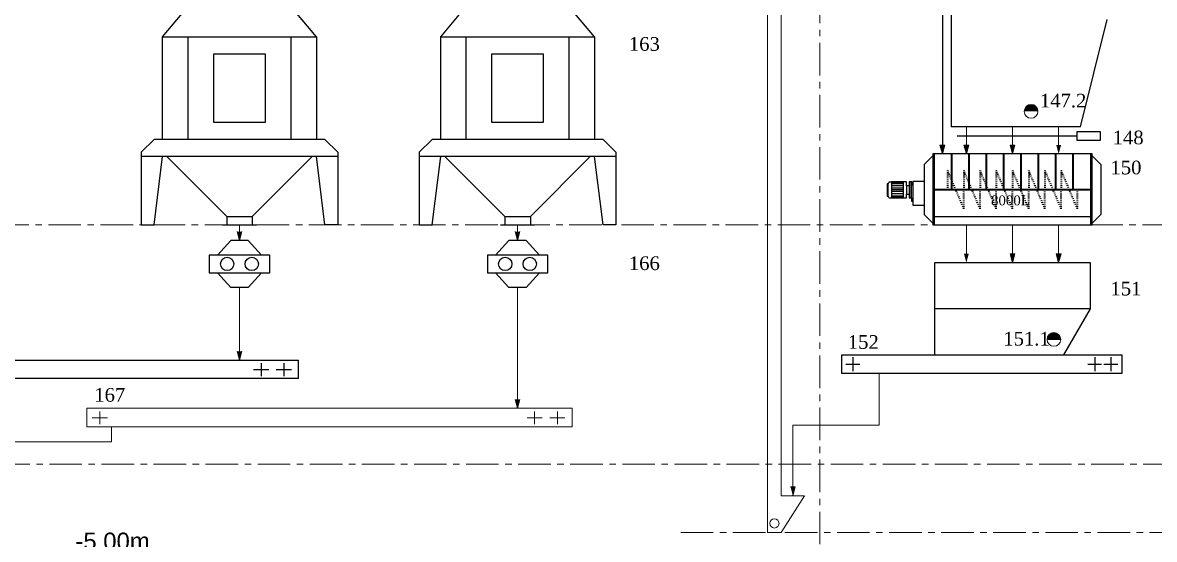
# Model space of a CAD drawing. Header units: millimetres. Extents: x 6561 to 120951, y 30990 to 83596.
# Drawn here: x 30630 to 47185, y 42351 to 49909 of the extents above; entities that cross this region are included whole.
import ezdxf

# ---------------------------------------------------------------- set-up
doc = ezdxf.new("R2010")
doc.units = ezdxf.units.MM
for name, pattern in [('ACAD_ISO03W100', [30, 12, -18]), ('AXES', [50.8, 31.75, -6.35, 6.35, -6.35]), ('CENTER', [10.16, 6.35, -1.27, 1.27, -1.27])]:
    doc.linetypes.add(name, pattern=pattern)
for name, color, linetype, lineweight in [('Axe', 1, 'AXES', 9), ('DESSIN', 7, 'Continuous', 25), ('Liaison', 1, 'Continuous', 20), ('Manitension', 5, 'Continuous', 20), ('Niveau', 5, 'Continuous', 20), ('PER', 1, 'Continuous', 20)]:
    doc.layers.add(name, color=color, linetype=linetype, lineweight=lineweight)
doc.layers.add('COTAS', color=4, linetype='Continuous')
doc.styles.get("Standard").update_dxf_attribs({"font": 'arial.ttf'})

msp = doc.modelspace()

# ---------------------------------------------------------------- hatches: boundary and pattern name
at = {"layer": 'Liaison', "linetype": 'Continuous'}
h = msp.add_hatch(color=256, dxfattribs=at)
h.paths.add_polyline_path([(44084, 48119), (44049, 48119), (44084, 47988)])
h.paths.add_polyline_path([(44119, 48119), (44084, 48119), (44084, 47988)])
h = msp.add_hatch(color=256, dxfattribs=at)
h.paths.add_polyline_path([(44435, 48119), (44400, 48119), (44435, 47988)])
h.paths.add_polyline_path([(44470, 48119), (44435, 48119), (44435, 47988)])
h = msp.add_hatch(color=256, dxfattribs=at)
h.paths.add_polyline_path([(45110, 48119), (45075, 48119), (45110, 47988)])
h.paths.add_polyline_path([(45145, 48119), (45110, 48119), (45110, 47988)])
h = msp.add_hatch(color=256, dxfattribs=at)
h.paths.add_polyline_path([(45785, 48119), (45750, 48119), (45785, 47988)])
h.paths.add_polyline_path([(45820, 48119), (45785, 48119), (45785, 47988)])
h = msp.add_hatch(color=256, dxfattribs=at)
h.paths.add_polyline_path([(33802, 46852), (33837, 46852), (33802, 46721)])
h.paths.add_polyline_path([(33767, 46852), (33802, 46852), (33802, 46721)])
h = msp.add_hatch(color=256, dxfattribs=at)
h.paths.add_polyline_path([(37870, 46852), (37905, 46852), (37870, 46721)])
h.paths.add_polyline_path([(37835, 46852), (37870, 46852), (37870, 46721)])
h = msp.add_hatch(color=256, dxfattribs=at)
h.paths.add_polyline_path([(44435, 46528), (44470, 46528), (44435, 46398)])
h.paths.add_polyline_path([(44400, 46528), (44435, 46528), (44435, 46398)])
h = msp.add_hatch(color=256, dxfattribs=at)
h.paths.add_polyline_path([(45110, 46528), (45145, 46528), (45110, 46398)])
h.paths.add_polyline_path([(45075, 46528), (45110, 46528), (45110, 46398)])
h = msp.add_hatch(color=256, dxfattribs=at)
h.paths.add_polyline_path([(45785, 46528), (45820, 46528), (45785, 46398)])
h.paths.add_polyline_path([(45750, 46528), (45785, 46528), (45785, 46398)])
h = msp.add_hatch(color=256, dxfattribs=at)
h.paths.add_polyline_path([(33802, 45103), (33837, 45103), (33802, 44973)])
h.paths.add_polyline_path([(33767, 45103), (33802, 45103), (33802, 44973)])
h = msp.add_hatch(color=256, dxfattribs=at)
h.paths.add_polyline_path([(37870, 44399), (37905, 44399), (37870, 44268)])
h.paths.add_polyline_path([(37835, 44399), (37870, 44399), (37870, 44268)])
h = msp.add_hatch(color=256, dxfattribs=at)
h.paths.add_polyline_path([(41897, 43121), (41932, 43121), (41897, 42990)])
h.paths.add_polyline_path([(41862, 43121), (41897, 43121), (41897, 42990)])
at = {"layer": 'Niveau', "linetype": 'Continuous'}
h = msp.add_hatch(color=256, dxfattribs=at)
h.paths.add_polyline_path([(45481, 48625), (45280, 48625, 0.033445), (45279, 48611), (45482, 48611, 0.033445)])
h.paths.add_polyline_path([(45478, 48638), (45283, 48638, 0.034067), (45280, 48625), (45481, 48625, 0.034067)])
h.paths.add_polyline_path([(45473, 48652), (45288, 48652, 0.035407), (45283, 48638), (45478, 48638, 0.035407)])
h.paths.add_polyline_path([(45466, 48665), (45295, 48665, 0.037777), (45288, 48652), (45473, 48652, 0.037777)])
h.paths.add_polyline_path([(45456, 48679), (45305, 48679, 0.041823), (45295, 48665), (45466, 48665, 0.041823)])
h.paths.add_polyline_path([(45441, 48692), (45320, 48692, 0.049433), (45305, 48679), (45456, 48679, 0.049433)])
h.paths.add_polyline_path([(45417, 48706), (45344, 48706, 0.069209), (45320, 48692), (45441, 48692, 0.069209)])
h.paths.add_polyline_path([(45381, 48713, 0.092025), (45344, 48706), (45417, 48706, 0.092025)])
h = msp.add_hatch(color=256, dxfattribs=at)
h.paths.add_polyline_path([(45817, 45290), (45616, 45290, 0.033445), (45615, 45276), (45818, 45276, 0.033445)])
h.paths.add_polyline_path([(45814, 45303), (45619, 45303, 0.034067), (45616, 45290), (45817, 45290, 0.034067)])
h.paths.add_polyline_path([(45809, 45317), (45624, 45317, 0.035407), (45619, 45303), (45814, 45303, 0.035407)])
h.paths.add_polyline_path([(45802, 45330), (45631, 45330, 0.037777), (45624, 45317), (45809, 45317, 0.037777)])
h.paths.add_polyline_path([(45792, 45344), (45641, 45344, 0.041823), (45631, 45330), (45802, 45330, 0.041823)])
h.paths.add_polyline_path([(45777, 45357), (45656, 45357, 0.049433), (45641, 45344), (45792, 45344, 0.049433)])
h.paths.add_polyline_path([(45753, 45371), (45680, 45371, 0.069209), (45656, 45357), (45777, 45357, 0.069209)])
h.paths.add_polyline_path([(45716, 45377, 0.092025), (45680, 45371), (45753, 45371, 0.092025)])

# ---------------------------------------------------------------- linework, layer by layer
at = {"color": 3, "linetype": 'CENTER', "lineweight": 9, "ltscale": 75}
for p, q in [((8147, 46950), (73748, 46950)), ((21877, 43450), (73748, 43450)), ((40257, 42450), (73748, 42450))]:
    msp.add_line(p, q, dxfattribs=at)
at = {"color": 4, "linetype": 'CENTER', "lineweight": 9, "ltscale": 75}
msp.add_lwpolyline([(42291, 41517), (42291, 80573)], dxfattribs=at)
at = {"layer": 'DESSIN', "color": 6, "linetype": 'Continuous'}
for p, q in [((44215, 51754), (44215, 48383)), ((36745, 49700), (37164, 50200)), ((38995, 49700), (38575, 50200)), ((46106, 48383), (46493, 49955)), ((36745, 48200), (36745, 49700)), ((36745, 49700), (38995, 49700)), ((37120, 48200), (37120, 49700)), ((38620, 49700), (38620, 48200)), ((38995, 49700), (38995, 48200)), ((37495, 49450), (38245, 49450)), ((37495, 48450), (37495, 49450)), ((38245, 49450), (38245, 48450)), ((38245, 48450), (37495, 48450)), ((46106, 48383), (44215, 48383)), ((36620, 48200), (36432, 48013)), ((39120, 48200), (36620, 48200)), ((39120, 48200), (39307, 48013)), ((44300, 48251), (46055, 48251)), ((46055, 48251), (46055, 48318)), ((46055, 48318), (46392, 48318)), ((46055, 48183), (46055, 48251)), ((46392, 48183), (46055, 48183)), ((46392, 48318), (46392, 48183)), ((36432, 48013), (36432, 46950)), ((39307, 48013), (39307, 46950)), ((39307, 47950), (36432, 47950)), ((36620, 46950), (36745, 47950)), ((37682, 47075), (36807, 47950)), ((38057, 47075), (38932, 47950)), ((39120, 46950), (38995, 47950)), ((43945, 47963), (43819, 47836)), ((46274, 47988), (43945, 47988)), ((43945, 47988), (43945, 46950)), ((43971, 46950), (43971, 47988)), ((44214, 47988), (44214, 47472)), ((44224, 47988), (44224, 47472)), ((44467, 47988), (44467, 47472)), ((44477, 47988), (44477, 47472)), ((44720, 47988), (44720, 47472)), ((44730, 47988), (44730, 47472)), ((44973, 47988), (44973, 47472)), ((44983, 47988), (44983, 47472)), ((45226, 47988), (45226, 47472)), ((45236, 47988), (45236, 47472)), ((45479, 47988), (45479, 47472)), ((45489, 47988), (45489, 47472)), ((45732, 47988), (45732, 47472)), ((45743, 47988), (45743, 47472)), ((45986, 47988), (45986, 47472)), ((45996, 47988), (45996, 47472)), ((46249, 47988), (46249, 46950)), ((46274, 46950), (46274, 47988)), ((46274, 47963), (46401, 47836)), ((43819, 47836), (43819, 47102)), ((46401, 47836), (46401, 47102)), ((43292, 47553), (43275, 47553)), ((43275, 47553), (43275, 47370)), ((43292, 47370), (43292, 47553)), ((43317, 47578), (43342, 47578)), ((43558, 47578), (43342, 47578)), ((43342, 47578), (43342, 47345)), ((43508, 47570), (43342, 47570)), ((43508, 47553), (43342, 47553)), ((43508, 47520), (43342, 47520)), ((43508, 47578), (43508, 47345)), ((43558, 47524), (43558, 47578)), ((43599, 47524), (43558, 47524)), ((43558, 47524), (43558, 47399)), ((43635, 47578), (43599, 47578)), ((43599, 47578), (43599, 47345)), ((43624, 47578), (43624, 47345)), ((43634, 47345), (43634, 47533)), ((43635, 47533), (43635, 47578)), ((43642, 47533), (43635, 47533)), ((43650, 47533), (43642, 47533)), ((43819, 47583), (43650, 47583)), ((43650, 47583), (43650, 47238)), ((43275, 47370), (43292, 47370)), ((43508, 47487), (43342, 47487)), ((43508, 47462), (43342, 47462)), ((43508, 47437), (43342, 47437)), ((43508, 47404), (43342, 47404)), ((43508, 47370), (43342, 47370)), ((43508, 47354), (43342, 47354)), ((43558, 47399), (43599, 47399)), ((43558, 47345), (43558, 47399)), ((43971, 47472), (46249, 47472)), ((43971, 47462), (46249, 47462)), ((43317, 47345), (43342, 47345)), ((43342, 47345), (43558, 47345)), ((43599, 47345), (43634, 47345)), ((43624, 47345), (43634, 47345)), ((43634, 47345), (43634, 47297)), ((43634, 47297), (43650, 47297)), ((43650, 47238), (43819, 47238)), ((37682, 47075), (38057, 47075)), ((37682, 47075), (37682, 46950)), ((38057, 47075), (38057, 46950)), ((43819, 47102), (43945, 46976)), ((43971, 47073), (46249, 47073)), ((46401, 47102), (46274, 46976)), ((37620, 46950), (38120, 46950)), ((43945, 46950), (43971, 46950)), ((43971, 46950), (46249, 46950)), ((46249, 46950), (46274, 46950)), ((37743, 46721), (37546, 46509)), ((37996, 46721), (37743, 46721)), ((38193, 46509), (37996, 46721)), ((37428, 46509), (37428, 46249)), ((38312, 46509), (37428, 46509)), ((38312, 46249), (38312, 46509)), ((46249, 46398), (43971, 46398)), ((43971, 46398), (43971, 45048)), ((46249, 45723), (46249, 46398)), ((37428, 46249), (38312, 46249)), ((37743, 46037), (37546, 46249)), ((38193, 46249), (37996, 46037)), ((37996, 46037), (37743, 46037)), ((46249, 45723), (43971, 45723)), ((45861, 45048), (46249, 45723)), ((42611, 44778), (42611, 45048)), ((42611, 45048), (46708, 45048)), ((43971, 45048), (45861, 45048)), ((46708, 45048), (46708, 44778)), ((42673, 44913), (42875, 44913)), ((42774, 45014), (42774, 44812)), ((46211, 44913), (46413, 44913)), ((46312, 45014), (46312, 44812)), ((46447, 44913), (46650, 44913)), ((46549, 45014), (46549, 44812)), ((46708, 44778), (42611, 44778))]:
    msp.add_line(p, q, dxfattribs=at)
at = {"layer": 'DESSIN', "color": 252}
for p, q in [((32677, 49700), (33097, 50200)), ((34927, 49700), (34508, 50200)), ((32677, 48200), (32677, 49700)), ((32677, 49700), (34927, 49700)), ((33052, 48200), (33052, 49700)), ((34552, 49700), (34552, 48200)), ((34927, 49700), (34927, 48200)), ((33427, 49450), (34177, 49450)), ((33427, 48450), (33427, 49450)), ((34177, 49450), (34177, 48450)), ((34177, 48450), (33427, 48450)), ((32552, 48200), (32365, 48013)), ((35052, 48200), (32552, 48200)), ((35052, 48200), (35240, 48013)), ((32365, 48013), (32365, 46950)), ((35240, 48013), (35240, 46950)), ((35240, 47950), (32365, 47950)), ((32552, 46950), (32677, 47950)), ((33615, 47075), (32740, 47950)), ((33990, 47075), (34865, 47950)), ((35052, 46950), (34927, 47950)), ((33615, 47075), (33990, 47075)), ((33615, 47075), (33615, 46950)), ((33990, 47075), (33990, 46950)), ((32365, 46950), (32552, 46950)), ((33552, 46950), (34052, 46950)), ((35240, 46950), (35052, 46950)), ((33676, 46721), (33479, 46509)), ((33929, 46721), (33676, 46721)), ((34126, 46509), (33929, 46721)), ((33361, 46509), (33361, 46249)), ((34244, 46509), (33361, 46509)), ((34244, 46249), (34244, 46509)), ((33361, 46249), (34244, 46249)), ((33676, 46037), (33479, 46249)), ((34126, 46249), (33929, 46037)), ((33929, 46037), (33676, 46037)), ((25545, 44973), (34667, 44973)), ((34121, 44927), (34121, 44740)), ((34452, 44927), (34452, 44740)), ((34667, 44703), (34667, 44973)), ((34667, 44703), (25545, 44703)), ((34009, 44834), (34232, 44834)), ((34340, 44834), (34563, 44834))]:
    msp.add_line(p, q, dxfattribs=at)
at = {"layer": 'DESSIN', "color": 3, "linetype": 'ACAD_ISO03W100', "lineweight": -3}
for p, q in [((44155, 47746), (44155, 47472)), ((44393, 47187), (44155, 47746)), ((44166, 47746), (44166, 47472)), ((44403, 47187), (44166, 47746)), ((44393, 47746), (44393, 47472)), ((44630, 47187), (44393, 47746)), ((44403, 47746), (44403, 47472)), ((44640, 47187), (44403, 47746)), ((44630, 47746), (44630, 47472)), ((44867, 47187), (44630, 47746)), ((44640, 47746), (44640, 47472)), ((44877, 47187), (44640, 47746)), ((44867, 47746), (44867, 47472)), ((45105, 47187), (44867, 47746)), ((44877, 47746), (44877, 47472)), ((45115, 47187), (44877, 47746)), ((45105, 47746), (45105, 47472)), ((45342, 47187), (45105, 47746)), ((45115, 47746), (45115, 47472)), ((45352, 47187), (45115, 47746)), ((45342, 47746), (45342, 47472)), ((45579, 47187), (45342, 47746)), ((45352, 47746), (45352, 47472)), ((45589, 47187), (45352, 47746)), ((45579, 47746), (45579, 47472)), ((45817, 47187), (45579, 47746)), ((45589, 47746), (45589, 47472)), ((45827, 47187), (45589, 47746)), ((45817, 47746), (45817, 47472)), ((46054, 47187), (45817, 47746)), ((45827, 47746), (45827, 47472)), ((46064, 47187), (45827, 47746)), ((44393, 47187), (44393, 47462)), ((44403, 47187), (44403, 47462)), ((44630, 47187), (44630, 47462)), ((44640, 47187), (44640, 47462)), ((44867, 47187), (44867, 47462)), ((44877, 47187), (44877, 47462)), ((45105, 47187), (45105, 47462)), ((45115, 47187), (45115, 47462)), ((45342, 47187), (45342, 47462)), ((45352, 47187), (45352, 47462)), ((45579, 47187), (45579, 47462)), ((45589, 47187), (45589, 47462)), ((45817, 47187), (45817, 47462)), ((45827, 47187), (45827, 47462)), ((46054, 47187), (46054, 47462)), ((46064, 47187), (46064, 47462))]:
    msp.add_line(p, q, dxfattribs=at)
at = {"layer": 'DESSIN'}
for p, q in [((36432, 46950), (36620, 46950)), ((39307, 46950), (39120, 46950))]:
    msp.add_line(p, q, dxfattribs=at)
at = {"layer": 'DESSIN', "color": 252}
for centre in [(33622, 46379), (33982, 46379)]:
    msp.add_circle(centre, 97.6, dxfattribs=at)
at = {"layer": 'DESSIN', "color": 6, "linetype": 'Continuous'}
for centre in [(37689, 46379), (38049, 46379)]:
    msp.add_circle(centre, 97.6, dxfattribs=at)
for centre, start, end in [((43317, 47553), 89.986, 182.5203), ((43317, 47370), 177.4797, 270.014)]:
    msp.add_arc(centre, 25, start, end, dxfattribs=at)
at = {"layer": 'Liaison', "lineweight": -3}
msp.add_line((44084, 50315), (44084, 47988), dxfattribs=at)
at = {"layer": 'Liaison', "linetype": 'Continuous'}
for p, q in [((44435, 48383), (44435, 48119)), ((45110, 48383), (45110, 48119)), ((45785, 48383), (45785, 48119)), ((44049, 48119), (44119, 48119)), ((44084, 47988), (44049, 48119)), ((44119, 48119), (44084, 47988)), ((44400, 48119), (44470, 48119)), ((44435, 47988), (44400, 48119)), ((44470, 48119), (44435, 47988)), ((45075, 48119), (45145, 48119)), ((45110, 47988), (45075, 48119)), ((45145, 48119), (45110, 47988)), ((33767, 46852), (33802, 46721)), ((33802, 46721), (33837, 46852)), ((37835, 46852), (37870, 46721)), ((37870, 46721), (37905, 46852)), ((44435, 46950), (44435, 46528)), ((45110, 46950), (45110, 46528)), ((45785, 46950), (45785, 46528)), ((45075, 46528), (45110, 46398)), ((45145, 46528), (45075, 46528)), ((45110, 46398), (45145, 46528)), ((45750, 46528), (45785, 46398)), ((45820, 46528), (45750, 46528)), ((45785, 46398), (45820, 46528)), ((33802, 46037), (33802, 44973)), ((37870, 46037), (37870, 44268)), ((33767, 45103), (33802, 44973)), ((33802, 44973), (33837, 45103)), ((43160, 44778), (43160, 44021)), ((37835, 44399), (37870, 44268)), ((37870, 44268), (37905, 44399)), ((31931, 43780), (31931, 43998)), ((41897, 44021), (41897, 42990)), ((43160, 44021), (41897, 44021)), ((30216, 43780), (31931, 43780)), ((41932, 43121), (41862, 43121)), ((41897, 42990), (41932, 43121))]:
    msp.add_line(p, q, dxfattribs=at)
at = {"layer": 'Manitension', "linetype": 'Continuous'}
for p, q in [((41728, 78950), (41728, 42990)), ((41526, 42450), (41526, 78410)), ((37282, 44268), (31570, 44268)), ((31570, 44268), (38667, 44268)), ((31570, 43998), (31570, 44268)), ((31760, 44223), (31760, 44035)), ((38120, 44223), (38120, 44035)), ((38452, 44223), (38452, 44035)), ((38667, 43998), (38667, 44268)), ((31648, 44129), (31871, 44129)), ((38009, 44129), (38232, 44129)), ((38340, 44129), (38563, 44129)), ((38667, 43998), (31570, 43998)), ((41728, 42990), (42066, 42990)), ((42066, 42990), (41728, 42450)), ((41728, 42450), (41526, 42450))]:
    msp.add_line(p, q, dxfattribs=at)
msp.add_circle((41627, 42585), 67.5, dxfattribs=at)
at = {"layer": 'Niveau', "linetype": 'Continuous'}
msp.add_line((45615, 45276), (45818, 45276), dxfattribs=at)
for centre in [(45381, 48611), (45716, 45276)]:
    msp.add_circle(centre, 101, dxfattribs=at)
at = {"layer": 'PER', "color": 1}
for p, q in [((33802, 46950), (33802, 46721)), ((37870, 46950), (37870, 46721))]:
    msp.add_line(p, q, dxfattribs=at)

# ---------------------------------------------------------------- texts
at = {"layer": 'Axe', "color": 6, "ltscale": 10000, "insert": (31402, 42450), "char_height": 250, "width": 859.89, "attachment_point": 1}
msp.add_mtext('-5,00m', dxfattribs=at)
at = {"layer": 'COTAS', "linetype": 'Continuous', "char_height": 200, "width": 512.53}
for s, insert, attachment_point in [('{\\fTimes New Roman|b0|i0|c0|p18;\\C4;163}', (39951, 49697), 3), ('{\\fTimes New Roman|b0|i0|c0|p18;\\C4;147.2}', (45510, 48868), 1), ('{\\fTimes New Roman|b0|i0|c0|p18;\\C4;148}', (46575, 48329), 1), ('{\\fTimes New Roman|b0|i0|c0|p18;\\C4;150}', (46543, 47890), 1), ('{\\fTimes New Roman|b0|i0|c0|p18;\\C4;166}', (39951, 46490), 3), ('{\\fTimes New Roman|b0|i0|c0|p18;\\C4;151}', (46543, 46119), 1), ('{\\fTimes New Roman|b0|i0|c0|p18;\\C4;151.1}', (44975, 45386), 1), ('{\\fTimes New Roman|b0|i0|c0|p18;\\C4;152}', (42701, 45338), 1), ('{\\fTimes New Roman|b0|i0|c0|p18;\\C4;167}', (31678, 44565), 1)]:
    msp.add_mtext(s, dxfattribs=dict(at, insert=insert, attachment_point=attachment_point))
at = {"layer": 'DESSIN', "color": 6, "linetype": 'Continuous', "insert": (44714, 47381), "char_height": 192, "width": 700.96, "attachment_point": 1}
msp.add_mtext('\\pi81.634;{\\fTimes New Roman|b0|i0|c0|p18;\\H0.75x;8000L}', dxfattribs=at)

doc.saveas('drawing.dxf')
